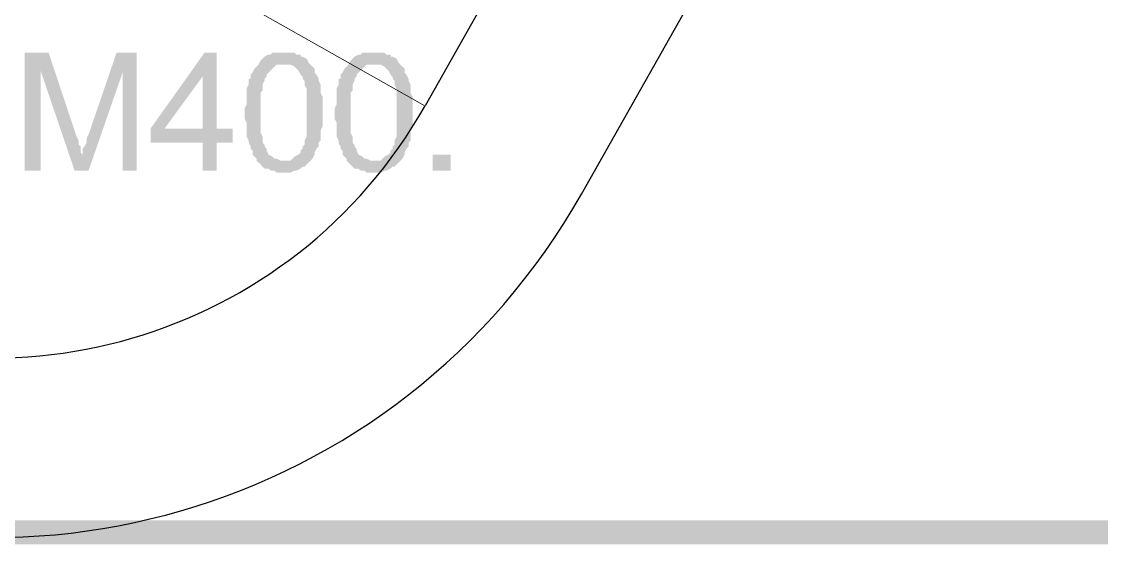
# Model space of a CAD drawing. Header units: millimetres. Extents: x -383313 to -161684, y -117025 to 99224.
# Drawn here: x -346577 to -344291, y -36104 to -34997 of the extents above; entities that cross this region are included whole.
import ezdxf

# ---------------------------------------------------------------- set-up
doc = ezdxf.new("R2010")
doc.units = ezdxf.units.MM
doc.header["$MEASUREMENT"] = 0
doc.layers.add('001__КОНСТРУКТИВ__Стены внутренние', color=7, linetype='Continuous', lineweight=30)
doc.layers.add('Чертежи_Ном._пера__1_Ном._пера__7', color=7, linetype='Continuous', lineweight=18)
doc.layers.add('PDF_Solid Fills', color=7, linetype='Continuous')

# ---------------------------------------------------------------- blocks, each defined once
blk = doc.blocks.new('A$Cf5759c35')
at = {"layer": 'PDF_Solid Fills'}
for points in [[(11942.1, -16797.9), (11891.3, -16797.9), (11891.3, -17047.6), (11925.1, -17047.6), (11925.1, -16836)], [(11942.1, -16797.9), (11925.1, -16836), (11997.1, -17047.6), (12014, -17013.8), (12009.8, -17009.5), (12009.8, -17005.3), (12009.8, -16996.8), (12005.6, -16992.6), (12005.6, -16984.1), (12001.3, -16975.7)], [(12128.3, -16797.9), (12086, -16797.9), (12026.7, -16971.4), (12026.7, -16971.4), (12022.5, -16979.9), (12022.5, -16988.4), (12018.3, -16996.8), (12014, -17001.1), (12014, -17005.3), (12014, -17013.8), (11997.1, -17047.6), (12026.7, -17047.6), (12098.7, -16840.2)], [(12297.7, -16797.9), (12272.3, -16797.9), (12158, -16958.7), (12158, -16988.4), (12268, -16988.4), (12268, -17047.6), (12297.7, -17047.6), (12297.7, -16988.4), (12331.5, -16988.4), (12331.5, -16958.7), (12297.7, -16958.7), (12187.6, -16958.7), (12268, -16848.7)], [(12297.7, -16797.9), (12268, -16848.7), (12268, -16958.7), (12187.6, -16958.7), (12297.7, -16958.7)], [(12441.6, -16797.9), (12441.6, -16797.9), (12416.2, -16797.9), (12412, -16802.1), (12407.7, -16802.1), (12399.3, -16806.3), (12395, -16810.6), (12395, -16810.6), (12390.8, -16814.8), (12386.6, -16823.3), (12441.6, -16823.3), (12441.6, -16823.3), (12450.1, -16823.3), (12454.3, -16823.3), (12462.8, -16827.5), (12467, -16831.7), (12471.2, -16836), (12475.5, -16844.4), (12475.5, -16844.4), (12479.7, -16848.7), (12479.7, -16852.9), (12483.9, -16857.1), (12483.9, -16861.4), (12483.9, -16865.6), (12488.2, -16874.1), (12488.2, -16882.5), (12488.2, -16886.8), (12488.2, -16895.2), (12488.2, -16903.7), (12488.2, -16916.4), (12488.2, -16924.9), (12488.2, -16924.9), (12488.2, -16937.6), (12488.2, -16946), (12488.2, -16954.5), (12488.2, -16963), (12488.2, -16967.2), (12488.2, -16975.7), (12483.9, -16984.1), (12483.9, -16988.4), (12483.9, -16992.6), (12479.7, -16996.8), (12479.7, -17001.1), (12475.5, -17005.3), (12475.5, -17009.5), (12471.2, -17013.8), (12462.8, -17018), (12458.5, -17022.2), (12454.3, -17026.5), (12445.8, -17026.5), (12441.6, -17026.5), (12386.6, -17030.7), (12390.8, -17034.9), (12395, -17039.2), (12399.3, -17043.4), (12407.7, -17043.4), (12412, -17047.6), (12420.4, -17047.6), (12424.7, -17051.9), (12433.1, -17051.9), (12441.6, -17051.9), (12441.6, -17051.9), (12450.1, -17051.9), (12454.3, -17051.9), (12462.8, -17047.6), (12467, -17047.6), (12475.5, -17043.4), (12479.7, -17039.2), (12483.9, -17039.2), (12488.2, -17034.9), (12492.4, -17030.7), (12496.6, -17026.5), (12500.9, -17022.2), (12505.1, -17013.8), (12505.1, -17009.5), (12509.3, -17001.1), (12513.6, -16996.8), (12513.6, -16992.6), (12513.6, -16988.4), (12517.8, -16984.1), (12517.8, -16975.7), (12517.8, -16971.4), (12517.8, -16963), (12522, -16954.5), (12522, -16950.3), (12522, -16941.8), (12522, -16933.3), (12522, -16924.9), (12522, -16920.6), (12522, -16912.2), (12522, -16903.7), (12522, -16895.2), (12522, -16891), (12517.8, -16882.5), (12517.8, -16878.3), (12517.8, -16869.8), (12517.8, -16865.6), (12513.6, -16857.1), (12513.6, -16852.9), (12509.3, -16844.4), (12505.1, -16840.2), (12505.1, -16831.7), (12500.9, -16827.5), (12500.9, -16827.5), (12496.6, -16823.3), (12492.4, -16819), (12488.2, -16810.6), (12479.7, -16806.3), (12475.5, -16806.3), (12475.5, -16802.1), (12467, -16802.1), (12462.8, -16797.9), (12454.3, -16797.9), (12445.8, -16797.9)], [(12632.1, -16797.9), (12632.1, -16797.9), (12606.7, -16797.9), (12602.5, -16802.1), (12598.2, -16802.1), (12589.8, -16806.3), (12585.5, -16810.6), (12585.5, -16810.6), (12581.3, -16814.8), (12577.1, -16823.3), (12632.1, -16823.3), (12632.1, -16823.3), (12640.6, -16823.3), (12644.8, -16823.3), (12653.3, -16827.5), (12657.5, -16831.7), (12661.7, -16836), (12666, -16844.4), (12666, -16844.4), (12670.2, -16848.7), (12670.2, -16852.9), (12674.4, -16857.1), (12674.4, -16861.4), (12674.4, -16865.6), (12678.7, -16874.1), (12678.7, -16882.5), (12678.7, -16886.8), (12678.7, -16895.2), (12678.7, -16903.7), (12678.7, -16916.4), (12678.7, -16924.9), (12678.7, -16924.9), (12678.7, -16937.6), (12678.7, -16946), (12678.7, -16954.5), (12678.7, -16963), (12678.7, -16967.2), (12678.7, -16975.7), (12674.4, -16984.1), (12674.4, -16988.4), (12674.4, -16992.6), (12670.2, -16996.8), (12670.2, -17001.1), (12666, -17005.3), (12666, -17009.5), (12661.7, -17013.8), (12653.3, -17018), (12649, -17022.2), (12644.8, -17026.5), (12636.3, -17026.5), (12632.1, -17026.5), (12577.1, -17030.7), (12581.3, -17034.9), (12585.5, -17039.2), (12589.8, -17043.4), (12598.2, -17043.4), (12602.5, -17047.6), (12610.9, -17047.6), (12615.2, -17051.9), (12623.6, -17051.9), (12632.1, -17051.9), (12632.1, -17051.9), (12640.6, -17051.9), (12644.8, -17051.9), (12653.3, -17047.6), (12657.5, -17047.6), (12666, -17043.4), (12670.2, -17039.2), (12674.4, -17039.2), (12678.7, -17034.9), (12682.9, -17030.7), (12687.1, -17026.5), (12691.4, -17022.2), (12695.6, -17013.8), (12695.6, -17009.5), (12699.8, -17001.1), (12704.1, -16996.8), (12704.1, -16992.6), (12704.1, -16988.4), (12708.3, -16984.1), (12708.3, -16975.7), (12708.3, -16971.4), (12708.3, -16963), (12712.5, -16954.5), (12712.5, -16950.3), (12712.5, -16941.8), (12712.5, -16933.3), (12712.5, -16924.9), (12712.5, -16920.6), (12712.5, -16912.2), (12712.5, -16903.7), (12712.5, -16895.2), (12712.5, -16891), (12708.3, -16882.5), (12708.3, -16878.3), (12708.3, -16869.8), (12708.3, -16865.6), (12704.1, -16857.1), (12704.1, -16852.9), (12699.8, -16844.4), (12695.6, -16840.2), (12695.6, -16831.7), (12691.4, -16827.5), (12691.4, -16827.5), (12687.1, -16823.3), (12682.9, -16819), (12678.7, -16810.6), (12670.2, -16806.3), (12666, -16806.3), (12666, -16802.1), (12657.5, -16802.1), (12653.3, -16797.9), (12644.8, -16797.9), (12636.3, -16797.9)], [(12386.6, -16823.3), (12382.3, -16827.5), (12378.1, -16831.7), (12373.9, -16840.2), (12369.6, -16844.4), (12369.6, -16852.9), (12365.4, -16852.9), (12365.4, -16861.4), (12365.4, -16865.6), (12361.2, -16874.1), (12361.2, -16878.3), (12361.2, -16886.8), (12361.2, -16891), (12361.2, -16899.5), (12361.2, -16907.9), (12356.9, -16916.4), (12356.9, -16924.9), (12356.9, -16929.1), (12356.9, -16937.6), (12361.2, -16946), (12361.2, -16954.5), (12361.2, -16963), (12361.2, -16971.4), (12361.2, -16975.7), (12365.4, -16984.1), (12365.4, -16988.4), (12369.6, -16996.8), (12369.6, -17001.1), (12373.9, -17005.3), (12373.9, -17013.8), (12378.1, -17018), (12382.3, -17022.2), (12382.3, -17026.5), (12386.6, -17030.7), (12441.6, -17026.5), (12437.4, -17026.5), (12433.1, -17026.5), (12424.7, -17022.2), (12420.4, -17022.2), (12416.2, -17018), (12407.7, -17013.8), (12403.5, -17005.3), (12403.5, -17005.3), (12403.5, -17001.1), (12399.3, -16996.8), (12399.3, -16992.6), (12395, -16988.4), (12395, -16979.9), (12395, -16975.7), (12390.8, -16967.2), (12390.8, -16958.7), (12390.8, -16950.3), (12390.8, -16941.8), (12390.8, -16933.3), (12390.8, -16924.9), (12390.8, -16916.4), (12390.8, -16907.9), (12390.8, -16899.5), (12390.8, -16891), (12390.8, -16882.5), (12395, -16878.3), (12395, -16869.8), (12395, -16865.6), (12399.3, -16857.1), (12399.3, -16852.9), (12403.5, -16848.7), (12403.5, -16844.4), (12407.7, -16840.2), (12412, -16836), (12416.2, -16831.7), (12420.4, -16827.5), (12424.7, -16823.3), (12433.1, -16823.3), (12441.6, -16823.3)], [(12577.1, -16823.3), (12572.8, -16827.5), (12568.6, -16831.7), (12564.4, -16840.2), (12560.1, -16844.4), (12560.1, -16852.9), (12555.9, -16852.9), (12555.9, -16861.4), (12555.9, -16865.6), (12551.7, -16874.1), (12551.7, -16878.3), (12551.7, -16886.8), (12551.7, -16891), (12551.7, -16899.5), (12551.7, -16907.9), (12547.4, -16916.4), (12547.4, -16924.9), (12547.4, -16929.1), (12547.4, -16937.6), (12551.7, -16946), (12551.7, -16954.5), (12551.7, -16963), (12551.7, -16971.4), (12551.7, -16975.7), (12555.9, -16984.1), (12555.9, -16988.4), (12560.1, -16996.8), (12560.1, -17001.1), (12564.4, -17005.3), (12564.4, -17013.8), (12568.6, -17018), (12572.8, -17022.2), (12572.8, -17026.5), (12577.1, -17030.7), (12632.1, -17026.5), (12627.9, -17026.5), (12623.6, -17026.5), (12615.2, -17022.2), (12610.9, -17022.2), (12606.7, -17018), (12598.2, -17013.8), (12594, -17005.3), (12594, -17005.3), (12594, -17001.1), (12589.8, -16996.8), (12589.8, -16992.6), (12585.5, -16988.4), (12585.5, -16979.9), (12585.5, -16975.7), (12581.3, -16967.2), (12581.3, -16958.7), (12581.3, -16950.3), (12581.3, -16941.8), (12581.3, -16933.3), (12581.3, -16924.9), (12581.3, -16916.4), (12581.3, -16907.9), (12581.3, -16899.5), (12581.3, -16891), (12581.3, -16882.5), (12585.5, -16878.3), (12585.5, -16869.8), (12585.5, -16865.6), (12589.8, -16857.1), (12589.8, -16852.9), (12594, -16848.7), (12594, -16844.4), (12598.2, -16840.2), (12602.5, -16836), (12606.7, -16831.7), (12610.9, -16827.5), (12615.2, -16823.3), (12623.6, -16823.3), (12632.1, -16823.3)]]:
    blk.add_hatch(color=8, dxfattribs=at).paths.add_polyline_path(points)
at = {"layer": 'PDF_Solid Fills', "color": 8, "lineweight": 13}
for points in [[(12128.3, -16797.9), (12098.7, -16840.2), (12128.3, -17047.6), (12098.7, -17047.6)], [(12754.9, -17047.6), (12754.9, -17013.8), (12793, -17047.6), (12793, -17013.8)], [(43421.1, -17839.3), (43370.3, -17788.5), (-13525.5, -17839.3)], [(43370.3, -17788.5), (-13525.5, -17839.3), (-13474.7, -17788.5)]]:
    blk.add_solid(points, dxfattribs=at)

msp = doc.modelspace()

# ---------------------------------------------------------------- linework, layer by layer
at = {"layer": '001__КОНСТРУКТИВ__Стены внутренние', "color": 7, "linetype": 'Continuous', "flags": 128}
for points in [[(-344595.16335, -33178.98327), (-345722.67592, -35175.33797)], [(-345391.80088, -35362.21146), (-344264.2883, -33365.85676)]]:
    msp.add_lwpolyline(points, dxfattribs=at)
at = {"layer": '001__КОНСТРУКТИВ__Стены внутренние', "color": 7, "linetype": 'Continuous'}
for radius, start in [(1051.13764, 241.97115596), (1431.13764, 241.76203823)]:
    msp.add_arc((-346637.92649, -34658.41754), radius, start, 330.54286016, dxfattribs=at)
at = {"layer": 'Чертежи_Ном._пера__1_Ном._пера__7', "color": 7, "linetype": 'Continuous', "lineweight": 18}
msp.add_line((-346637.92649, -34658.41754), (-345723.10583, -35175.77994), dxfattribs=at)

# ---------------------------------------------------------------- block references
at = {"ltscale": 100}
msp.add_blockref('A$Cf5759c35', (-358461.97282, -18264.93104), dxfattribs=at)

doc.saveas('drawing.dxf')
